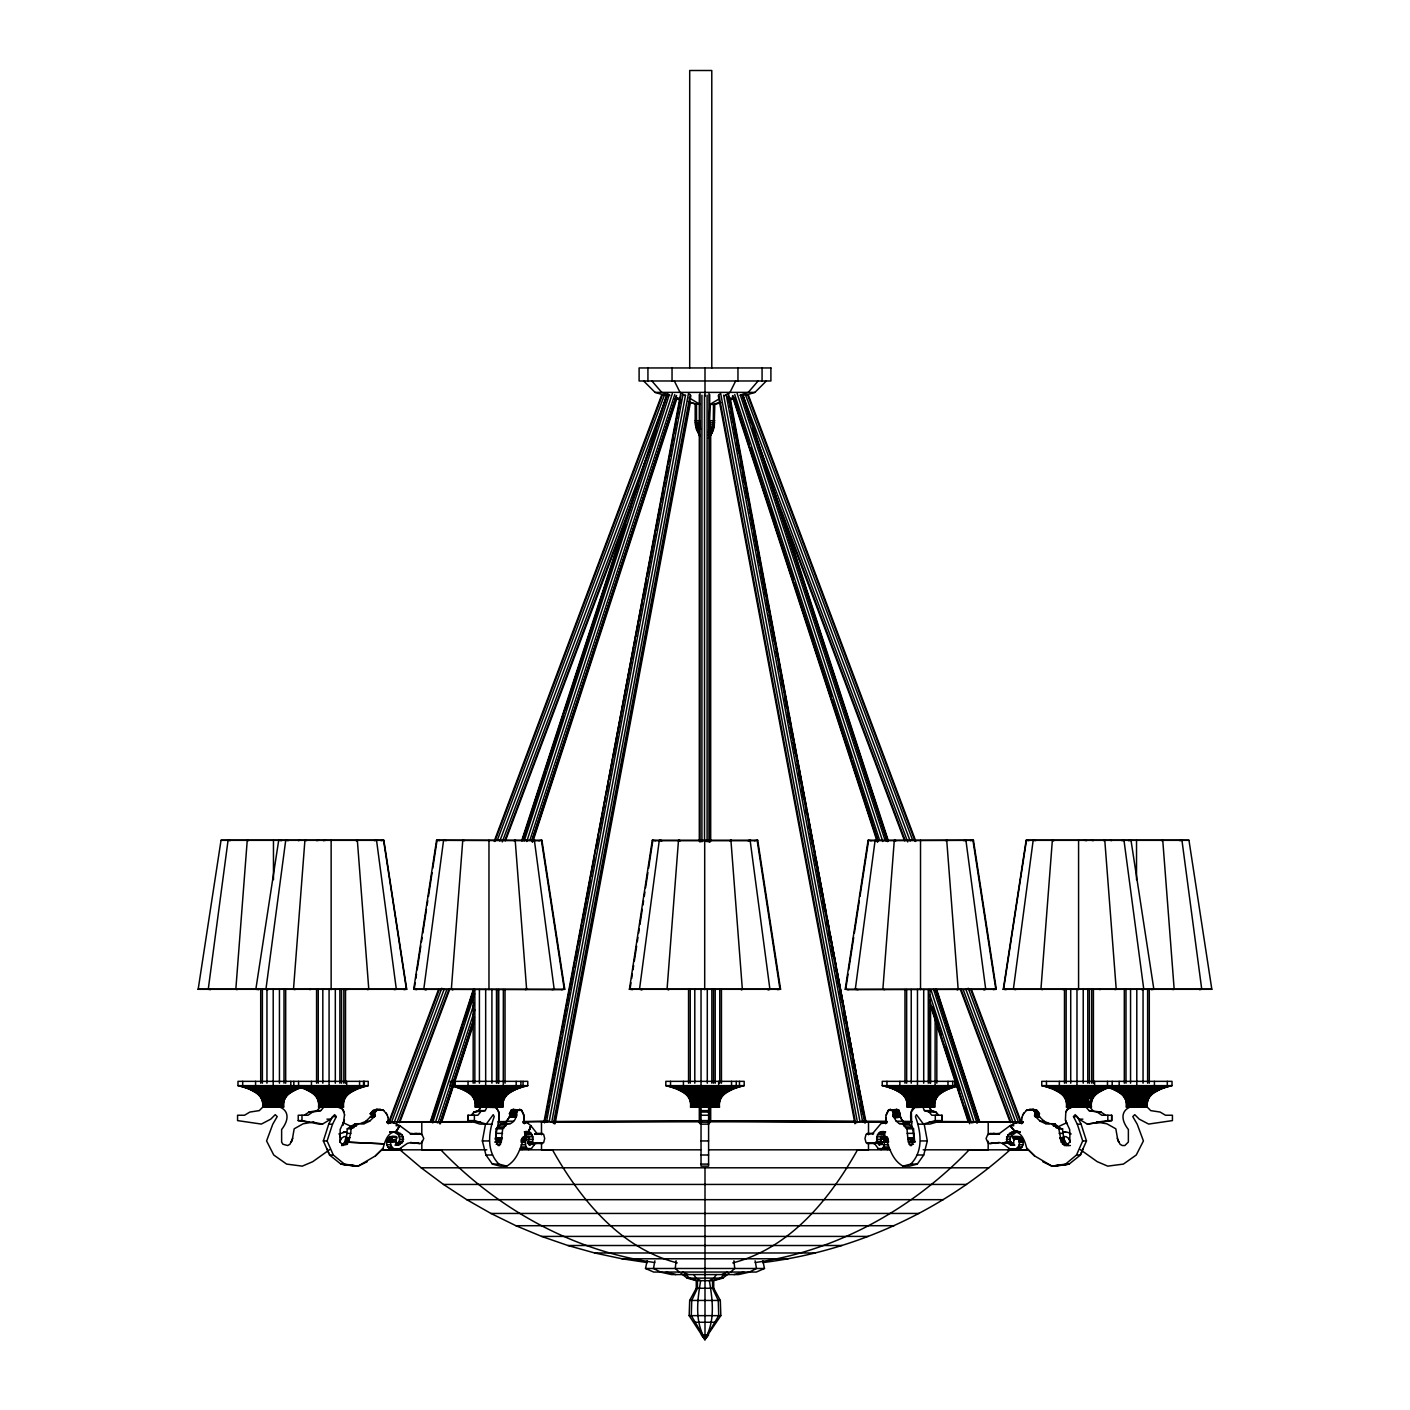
<?xml version="1.0" encoding="UTF-8"?>
<svg xmlns="http://www.w3.org/2000/svg" width="1410" height="1410" viewBox="0 0 1410 1410"><rect width="100%" height="100%" fill="white"/><g stroke="black" fill="none" stroke-linecap="round" stroke-linejoin="round"><path stroke-width="1.5" d="M868.489 1143.351L868.489 1149.82L857.597 1149.784M868.507 1134.733L868.525 1121.814L861.986 1121.778M988.181 1141.201L988.163 1149.82L968.423 1149.767M988.198 1134.733L988.216 1121.814L977.236 1121.778M537.122 1134.38L534.848 1133.605L543.661 1134.38L544.701 1138.505L543.661 1142.629L535.218 1143.404L531.429 1148.621L528.433 1149.608C524.467 1146.841 524.52 1140.249 527.481 1136.724C531.923 1136.389 526.212 1143.069 529.437 1145.325L530.283 1145.149C535.624 1140.655 532.698 1128.987 524.273 1131.878L528.591 1131.878L530.883 1125.709L527.217 1122.712M391.998 1149.608C385.829 1148.745 384.701 1139.245 390.165 1136.724C392.403 1136.196 399.664 1135.808 396.069 1139.491L396.069 1143.721L397.338 1145.325L401.903 1142.752L403.489 1139.298L402.238 1134.733L395.91 1131.878L399.823 1125.709L393.478 1122.712L386.992 1122.712M391.804 1149.608L400.969 1148.621C392.985 1154.173 386.111 1140.584 393.936 1136.724L396.157 1136.531M344.498 1114.905L343.088 1125.251M720.845 402.625L714.817 404.441L714.147 426.948L712.156 432.888L708.578 432.888L709.917 404.441L719.029 398.959M520.907 1081.347L520.907 1085.647C510.261 1088.256 494.011 1093.296 496.232 1107.255L475.099 1107.255C477.32 1093.296 461.088 1088.256 450.442 1085.647L450.442 1081.347L527.763 1081.347L527.763 1085.647C517.117 1088.256 500.885 1093.296 503.106 1107.255L497.818 1107.255L498.259 1099.412L500.55 1093.525M938.672 1115.239L935.993 1112.049L931.305 1110.622C928.027 1104.841 929.402 1096.416 933.984 1091.604M524.467 1123.576L523.974 1115.028L521.788 1110.357L513.081 1109.388L515.249 1110.357M885.921 1117.513L885.85 1123.576M329.728 1149.573L312.756 1161.681L302.251 1166.14L286.618 1164.096L273.734 1155.002L266.578 1140.937L272.782 1124.211L277.206 1116.614L275.25 1114.658L270.755 1119.152L261.344 1124.07L237.567 1120.597L237.567 1115.239L244.529 1115.239L249.887 1112.049L259.264 1110.622L262.63 1107.255C264.851 1093.296 248.601 1088.256 237.973 1085.647L237.973 1081.347L368.257 1081.347L368.257 1085.647C357.629 1088.256 341.379 1093.296 343.599 1107.255L318.501 1107.255C320.722 1093.296 304.472 1088.256 293.844 1085.647L293.844 1081.347M690.6 1106.127C691.728 1092.679 676.077 1088.361 665.82 1085.647L665.82 1081.347L744.18 1081.347L744.18 1085.647C733.553 1088.256 717.302 1093.296 719.523 1107.255L690.477 1107.255L690.6 1106.127L719.4 1106.127M938.355 1115.239L935.676 1112.049L930.988 1110.622L929.296 1107.255L906.894 1107.255C909.115 1093.296 892.883 1088.256 882.237 1085.647L882.237 1081.347L954.834 1081.347L954.834 1085.647C944.665 1088.185 931.217 1094.583 933.473 1107.255M1110.657 1087.11C1101.421 1089.807 1089.313 1095.623 1091.499 1107.255L1066.401 1107.255C1068.621 1093.296 1052.371 1088.256 1041.743 1085.647L1041.743 1081.347L1172.027 1081.347L1172.027 1085.647C1161.399 1088.256 1145.149 1093.296 1147.37 1107.255L1150.736 1110.622L1160.113 1112.049L1165.471 1115.239L1172.433 1115.239L1172.433 1120.597L1148.657 1124.07L1139.245 1119.152L1134.75 1114.658L1132.794 1116.614L1137.218 1124.211L1143.422 1140.937L1136.266 1155.002L1123.382 1164.096L1107.749 1166.14L1097.244 1161.681L1080.271 1149.573M1096.328 1121.99L1106.92 1123.805L1115.821 1128.811L1117.689 1139.439L1120.069 1144.268L1122.289 1145.537L1124.863 1145.537L1128.37 1142.047L1128.37 1129.498C1115.116 1112.525 1128.194 1101.774 1147.37 1107.255L1126.237 1107.255C1128.458 1094.83 1114.957 1089.278 1105.246 1086.564M725.216 1273.864L720.457 1278.13L712.543 1280.668L712.543 1288.264L718.272 1300.443L718.712 1315.653L704.648 1339.5L689.173 1315.653L689.684 1300.443L696.276 1288.264L696.276 1280.668L687.146 1278.13L681.048 1273.389M495.668 1136.319L496.161 1128.811L500.603 1123.805L510.42 1123.576C517.294 1120.492 515.549 1114.781 517.77 1110.111L519.938 1109.388M471.328 1115.239L474.007 1112.049L485.234 1110.622L486.926 1107.255L496.496 1107.573C504.269 1119.17 491.085 1133.799 498.188 1145.537L499.457 1145.537L501.22 1142.047L502.7 1128.811L507.159 1123.805L510.42 1123.576M313.672 1121.99L303.079 1123.805L294.179 1128.811L292.311 1139.439L289.931 1144.268L287.711 1145.537L282.916 1144.268L281.63 1142.047L281.63 1129.498C294.884 1112.525 281.806 1101.774 262.63 1107.255L283.762 1107.255C281.595 1095.623 293.685 1089.807 302.938 1087.11M928.044 1107.255C925.824 1093.296 942.056 1088.256 952.702 1085.647L952.702 1081.347M929.613 1107.255L934.901 1107.255C932.662 1094.054 947.555 1088.767 957.707 1086.088L884.088 1086.088M885.286 1136.531L880.915 1136.531L880.968 1143.721L879.399 1145.149C873.883 1140.637 877.284 1129.058 885.374 1132.001L881.832 1131.93M728.952 1273.389L722.854 1278.13L713.724 1280.668L713.724 1288.264L720.316 1300.443L720.827 1315.653L704.648 1339.5L708.155 1334.935L704.788 1339.5L705 1334.935L705.212 1339.5C694.513 1320.923 697.368 1300.461 700.647 1280.668L696.064 1278.13L693.79 1274.569M388.349 1123.576L388.173 1120.157M1021.968 1117.513L1021.651 1123.576L1019.042 1122.712M267.918 1107.255C269.328 1098.108 264.093 1089.155 255.58 1085.647L255.58 1081.347M323.789 1107.255C325.199 1098.108 319.964 1089.155 311.451 1085.647L311.451 1081.347M695.764 1107.255C697.174 1098.108 691.94 1089.155 683.427 1085.647L683.427 1081.347M912.182 1107.255C913.592 1098.108 908.375 1089.155 899.862 1085.647L899.862 1081.347M1071.688 1107.255C1073.098 1098.108 1067.863 1089.155 1059.351 1085.647L1059.351 1081.347M1131.507 1107.255C1132.935 1098.108 1127.7 1089.155 1119.188 1085.647L1119.188 1081.347M355.126 1123.805L347.248 1128.811L346.948 1133.358L350.72 1133.358L351.019 1128.811L358.722 1123.805M1013.667 1136.531L1015.87 1136.724C1020.294 1138.734 1020.576 1145.854 1016.698 1148.427L1020.487 1148.427C1024.4 1145.801 1024.013 1138.804 1019.659 1136.724C1017.403 1136.196 1010.142 1135.808 1013.755 1139.491L1013.755 1143.721L1012.486 1145.325C1000.148 1142.735 1010.054 1127.189 1019.959 1132.089L1013.843 1131.878L1019.959 1132.089L1015.253 1131.93L1010.001 1125.709L999.619 1133.358L987.864 1134.38L986.066 1138.505L987.864 1142.629L989.749 1143.563L999.108 1142.576L989.749 1143.563M1011.023 1145.149L1014.795 1145.149C999.461 1137.236 1026.727 1128.775 1013.843 1131.878L1017.844 1131.878M872.561 1134.38L873.654 1133.446L866.022 1134.38L864.982 1138.505L866.022 1142.629L874.464 1143.404L878.254 1148.621L881.25 1149.608C885.092 1146.876 885.304 1140.196 882.202 1136.724L880.915 1136.531M264.04 1107.255C266.314 1094.583 252.866 1088.185 242.696 1085.647L242.696 1081.347M319.911 1107.255C322.185 1094.583 308.737 1088.185 298.567 1085.647L298.567 1081.347M476.527 1107.255C478.783 1094.583 465.335 1088.185 455.166 1085.647L455.166 1081.347M691.887 1107.255C694.161 1094.583 680.713 1088.185 670.525 1085.647L670.525 1081.347M699.801 1107.255L699.906 1106.127L700.012 1123.77M908.322 1107.255C910.596 1094.583 897.148 1088.185 886.961 1085.647L886.961 1081.347M1067.811 1107.255C1070.084 1094.583 1056.636 1088.185 1046.467 1085.647L1046.467 1081.347M1127.647 1107.255C1129.798 1095.958 1118.782 1089.313 1109.476 1086.564M676.077 1260.787L675.267 1268.489L679.32 1272.049M698.391 1107.255L698.514 1106.127M913.768 1107.255L913.874 1106.127M1070.366 1107.255L1070.49 1106.127M198.175 989.274L221.035 840.289L383.855 840.289L406.714 989.274L198.175 989.274L406.714 989.274M562.237 989.661L413.694 989.274L436.554 840.289L541.916 840.289L564.775 989.274L561.726 989.661M415.192 982.788L414.205 989.274L416.726 989.661M415.844 978.469L416.514 974.151M417.184 969.833L420.814 946.092M421.484 941.774L422.154 937.456M422.806 933.138L426.454 909.38M427.124 905.061L427.776 900.743M428.446 896.425L432.094 872.667M432.747 868.348L437.065 840.289L439.585 840.677M629.424 989.274L652.284 840.289L757.716 840.289L780.576 989.274L629.424 989.274L780.576 989.274M630.993 982.788L630.006 989.274L632.544 989.661M631.662 978.469L632.314 974.151M632.984 969.833L633.654 965.515M634.306 961.197L636.633 946.092M637.285 941.774L637.954 937.456M638.624 933.138L639.276 928.82M639.946 924.502L642.255 909.38M642.925 905.061L643.595 900.743M644.247 896.425L644.916 892.107M645.568 887.789L647.895 872.667M648.565 868.348L652.865 840.289M848.274 989.661L845.225 989.274L868.084 840.289L973.446 840.289L996.306 989.274L847.762 989.661M845.736 989.274L848.044 974.151M848.714 969.833L853.684 937.456M854.354 933.138L859.307 900.743M859.977 896.425L868.595 840.289M1003.285 989.274L1026.145 840.289L1188.965 840.289L1211.824 989.274L1003.285 989.274L1211.824 989.274M1070.137 1142.329L1069.027 1138.751L1066.26 1136.724L1063.704 1136.531L1062.347 1137.888M498.629 1123.576L498.964 1111.856L495.298 1106.991M654.892 1260.787L653.482 1268.489L660.532 1272.049M542.568 1133.446L536.875 1133.358L530.883 1125.709L528.591 1131.878L526.071 1132.565C520.784 1144.409 519.338 1158.756 506.736 1166.14L500.197 1166.14L492.372 1164.096L485.939 1155.002L482.361 1140.937L485.463 1124.211M506.736 1166.14L498.911 1164.096C486.133 1151.177 488.583 1132.265 494.223 1116.614L493.236 1114.658L486.274 1124.07L474.395 1120.597L467.856 1120.597L467.856 1115.239L477.867 1115.239L480.546 1112.049M544.577 1122.871L680.66 393.654M680.995 395.152L543.978 1121.955M545.635 1117.637L547.82 1105.581M548.472 1102.497L549.283 1098.178M549.865 1094.777L552.121 1083.056M552.702 1079.637L556.351 1060.197M556.985 1057.112L560.651 1037.672M561.215 1034.253L566.08 1008.326M566.732 1005.26L568.917 993.204M569.57 990.12L573.218 970.679M573.782 967.26L574.593 962.942M575.245 959.875L577.43 947.82M578.082 944.735L578.893 940.417M579.457 937.015L581.731 925.295M582.295 921.876L585.961 902.435M586.595 899.351L590.244 879.91M590.825 876.491L594.474 857.051M596.342 847.498L598.527 835.443M599.338 831.107L602.828 812.918M603.392 809.499L604.203 805.18M604.855 802.114L605.665 797.778M606.229 794.376L608.503 782.656M609.067 779.254L612.715 759.796M613.368 756.729L617.016 737.271M617.598 733.87L630.975 662.541M631.627 659.475L633.813 647.419M634.465 644.352L635.275 640.017M635.839 636.615L638.113 624.894M638.677 621.493L642.326 602.035M642.978 598.968L646.626 579.51M647.19 576.108L655.139 534.126M655.721 530.724L660.585 504.78M661.22 501.713L663.423 489.658M664.075 486.591L664.885 482.255M665.449 478.854L667.723 467.133M668.287 463.731L669.098 459.396M669.75 456.329L671.936 444.273M672.588 441.207L673.398 436.871M673.962 433.469L676.236 421.749M676.8 418.347L680.448 398.889M522.775 1121.567L546.657 1121.038L682.933 394.906M546.657 1121.038L549.23 1121.285L685.507 395.152M551.768 1121.955L688.45 393.654L690.265 394.571L553.584 1122.871L549.23 1121.285M554.201 1123.77L690.882 395.487M555.064 1123.77L690.512 401.973M350.72 1133.358L347.336 1144.268L341.625 1145.537L344.675 1142.047L347.142 1133.358M762.863 1260.787L764.484 1268.489L756.359 1272.049L653.641 1272.049L645.516 1268.489L647.155 1260.787M1108.26 1086.564C1098.954 1089.313 1087.938 1095.958 1090.089 1107.255M503.881 1123.576L506.913 1121.197L510.191 1115.01L516.747 1115.01M893.746 1116.967L896.231 1121.197L899.263 1123.576L902.523 1123.805L906.983 1128.811L907.917 1139.439L914.456 1139.439L913.521 1128.811L909.062 1123.805L905.802 1123.576L902.77 1121.197L900.285 1116.967C889.111 1119.963 895.562 1114.393 891.913 1110.111L898.787 1110.111C900.99 1114.781 899.245 1120.492 906.119 1123.576M900.285 1116.967L898.452 1110.111M346.208 1139.491L346.208 1143.721M1063.792 1143.721L1063.792 1139.491M882.114 1132.001L883.612 1132.565C888.899 1144.409 890.345 1158.756 902.946 1166.14L910.772 1164.096C923.55 1151.177 921.1 1132.265 915.46 1116.614L916.447 1114.658L923.409 1124.07L935.288 1120.597L942.144 1120.597L942.144 1115.239L931.816 1115.239L929.119 1112.049L924.431 1110.622C919.302 1101.298 925.63 1089.384 935.077 1085.647L935.147 1015.658M902.946 1166.14L909.485 1166.14L917.311 1164.096L923.744 1155.002L927.322 1140.937L924.22 1124.211M719.452 1090.706L715.487 1096.363L714.253 1107.255M1112.19 1081.347L1112.19 1085.647C1101.562 1088.256 1085.312 1093.296 1087.533 1107.255M883.33 1136.848L884.969 1133.34L878.43 1133.34M344.41 1120.227L340.145 1129.498L340.145 1142.047L343.194 1145.537M1021.774 1117.513L1024.013 1112.86M292.734 1138.205L291.517 1141.395M398.801 1145.149L395.029 1145.149L398.924 1141.712L402.767 1141.589L398.924 1141.712L399.717 1139.298L398.448 1134.733L394.518 1132.318L389.847 1132.089L395.857 1131.878L399.823 1125.709L410.187 1133.358L421.96 1134.38L423.758 1138.505L421.96 1142.629L420.057 1143.563L410.698 1142.576L420.057 1143.563M354.421 1166.14L340.868 1164.096L329.535 1155.002L323.331 1140.937L328.706 1124.211L332.548 1116.614L336.32 1116.614L332.496 1124.211L327.12 1140.937L333.306 1155.002L344.463 1164.096L357.999 1166.14L375.695 1155.724L383.238 1148.357M432.835 1122.871L430.491 1121.285L473.355 989.432M521.647 840.853L666.56 395.082M434.985 1111.485L431.583 1121.955L473.161 991.53M522.828 838.756L624.859 524.837M431.09 1121.955L474.077 989.186M522.387 840.607L667.829 393.654M439.197 1098.02L430.984 1121.285M448.732 1068.709L461.652 1028.947M468.455 1008.027L473.214 993.38M522.881 840.607L544.648 773.632M546.005 769.455L563.013 717.126M565.745 708.754L581.378 660.62M584.11 652.248L599.743 604.115M603.832 591.565L619.484 543.432M623.555 530.865L625.599 524.59M444.502 1082.193L453.35 1054.98M464.225 1021.492L471.715 998.474M523.41 839.426L526.811 828.957M541.775 782.92L545.176 772.451M561.515 722.22L563.559 715.945M581.237 661.537L584.639 651.067M599.602 605.031L605.736 586.19M619.342 544.33L625.458 525.507M430.491 1121.285L433.099 1121.285L474.588 993.627M524.256 840.853L669.151 395.082M433.099 1121.285L435.584 1121.955L474.359 1002.669M526.741 841.523L672.323 393.654M474.782 1009.86L438.034 1122.871L435.584 1121.955M529.878 840.342L674.773 394.571M439.797 1123.77L474.5 1017.051M531.64 841.241L676.536 395.487L532.222 841.911M440.343 1122.607L472.985 1022.144M532.169 840.078L675.707 398.484M440.29 1123.77L473.478 1022.144M532.134 841.241L676.201 398.484M441.066 1122.36L474.412 1019.8M441.559 1122.36L473.531 1023.995M532.716 841.911L676.941 398.237M339.863 1142.329L340.973 1138.751L343.74 1136.724L346.296 1136.531L347.653 1137.888M886.361 1115.028L888.529 1110.357L890.38 1109.388M528.662 1131.878L530.883 1125.709L528.521 1131.878L525.19 1131.878M363.533 1081.347L363.533 1085.647C353.364 1088.185 339.916 1094.583 342.189 1107.255M438.58 989.362L389.16 1121.038L394.024 1122.871L444.22 989.133M494.187 841.241L661.748 394.8M389.812 1121.285L439.233 989.609M494.839 841.488L662.4 395.047M391.592 1121.955L441.788 988.216M497.377 840.096L664.956 393.654M499.827 841.012L667.388 394.571M396.457 1123.77L446.653 990.049M502.26 841.929L656.69 430.455M399.012 1122.395L449.208 988.657M504.798 840.536L638.395 484.617M399.664 1122.642L449.861 988.904M505.45 840.783L630.552 507.494M340.198 1140.249L341.255 1138.399M371.271 1116.367L371.271 1114.358L375.06 1114.358L375.324 1115.733L370.16 1116.967L375.06 1116.367M1044.123 1121.197L1039.646 1116.967C1031.045 1118.782 1038.024 1112.455 1032.719 1110.111L1029.476 1109.388L1033.442 1109.388L1026.304 1110.357L1032.895 1110.111M1039.84 1116.967L1038.271 1115.733L1039.223 1113.918M1038.729 1114.358L1039.223 1116.808M364.291 1081.347L364.291 1085.647C353.663 1088.256 337.413 1093.296 339.634 1107.255M1015.958 1132.036C1022.708 1133.675 1025.176 1142.329 1026.762 1148.357L1034.305 1155.724L1052.001 1166.14L1065.537 1164.096L1076.5 1155.002L1082.704 1140.937L1077.328 1124.211L1073.504 1116.614L1075.195 1114.658L1079.091 1119.152L1087.251 1124.07L1100.875 1122.184L1087.251 1124.07M1073.504 1116.614L1077.275 1116.614L1081.1 1124.211L1086.476 1140.937L1080.289 1155.002L1076.5 1155.002M1083.127 1148.974L1080.465 1155.002L1069.132 1164.096L1055.579 1166.14M291.218 1142.047L291.782 1140.743M704.788 1339.5C715.487 1320.923 712.632 1300.461 709.353 1280.668L713.936 1278.13L716.21 1274.569M510.349 1114.358L509.398 1113.777L511.213 1110.111L513.399 1109.388M735.667 380.982L729.975 392.385L724.493 395.681M474.007 1112.049L478.695 1110.622C483.824 1101.298 477.514 1089.384 468.049 1085.647L468.049 1081.347M480.704 1107.255L479.03 1110.622L474.324 1112.049L471.645 1115.239M510.931 1111.309L510.067 1113.918M719.646 402.308L713.513 404.441L713.249 424.886L708.419 438.263L712.156 432.888M736.267 1081.347L736.267 1085.647C725.639 1088.256 709.389 1093.296 711.609 1107.255M1092.997 1110.622L1089.895 1107.255L1072.164 1106.991L1067.299 1109.282L1065.819 1111.856L1065.414 1120.227L1069.661 1129.498L1069.785 1133.675M1065.995 1111.856L1067.476 1109.282M894.751 1110.357L896.919 1109.388L888.212 1110.357L886.026 1115.028L885.533 1123.576L884.035 1122.712M857.544 1149.82C829.803 1199.099 789.935 1248.291 732.777 1262.902M1022.514 1115.028L1026.48 1110.357M392.192 1131.878L395.857 1131.878L392.192 1131.878L395.734 1131.878L399.823 1125.709L396.034 1125.709M864.559 1122.871L865.176 1121.955L862.497 1121.038L855.553 1122.871L718.871 394.571L720.704 393.654L857.386 1121.955M730.151 397.973L865.423 1122.871L728.494 393.654M371.464 1114.358L370.16 1113.777L371.394 1112.525M376.029 1111.309L372.258 1111.309L380.524 1109.388L376.558 1109.388L383.696 1110.357L377.105 1110.111L373.95 1113.777L375.06 1114.358M758.122 380.982L748.234 392.385L740.074 395.223M320.105 1107.255L317.003 1110.622L320.775 1110.622L323.701 1107.255L337.642 1106.991L342.7 1109.282L344.181 1111.856M301.987 1115.239L301.987 1120.597L318.801 1124.07L322.573 1124.07L330.733 1119.152L334.628 1114.658L336.32 1116.614M372.434 1111.309L371.2 1112.525L374.972 1112.525M501.361 1092.538L502.172 1091.604M976.672 1122.871L979.016 1121.285L936.152 989.432M977.165 1122.871L979.509 1121.285L936.645 989.432M704.577 1339.5L708.648 1334.935L701.352 1334.935L705.423 1339.5L703.185 1334.935M744.903 395.399L754.932 392.385L766.335 380.982M370.354 1116.967L365.877 1121.197L369.649 1121.197L373.95 1116.967M375.518 1155.724L383.044 1148.357C384.771 1141.941 387.609 1131.825 395.734 1131.878M969.199 1149.82C912.446 1208.969 836.87 1251.058 755.266 1262.532M730.68 1272.049L734.733 1268.489L733.923 1260.787M537.122 1142.629L536.029 1143.563L532.804 1142.576M762.669 1262.584C854.125 1251.445 941.598 1211.437 1010.071 1149.82M504.198 1123.576L510.349 1116.367L510.032 1114.358L516.571 1114.358M524.89 1148.621L521.894 1149.608L520.466 1148.427L531.429 1148.621M304.243 1115.239L309.072 1112.049M320.775 1110.622L312.65 1112.049L308.014 1115.239L298.215 1115.239L298.215 1120.597L309.319 1122.184M874.464 1143.404L877.126 1141.659L881.479 1141.642L877.126 1141.659L874.464 1143.404L877.108 1141.589L881.462 1141.589L874.464 1143.404L881.638 1142.065M338.841 1133.975L346.102 1131.878L343.917 1132.001M1066.63 1145.537L1069.661 1142.047L1069.961 1133.675M1056.724 1127.401L1066.788 1122.712M1019.959 1132.089L1015.729 1132.001L1010.001 1125.709L1016.346 1122.712L1023.008 1122.712M525.648 1122.712L524.15 1123.576L523.639 1115.028L521.471 1110.357L519.62 1109.388M749.468 1272.049L756.518 1268.489L755.108 1260.787M418.171 1142.629L414.24 1143.404M991.635 1134.38L993.521 1133.446L999.514 1134.222L995.724 1134.222M358.193 1166.14L340.691 1164.096L358.193 1166.14L367.287 1161.681M1016.892 1148.427C1009.666 1153.451 1005.788 1142.593 998.95 1142.576M1018.002 1149.608L1020.664 1148.427M1067.299 1109.282L1072.164 1106.991M721.797 1274.569L727.384 1272.049M366.054 1121.197L360.607 1123.576L364.379 1123.576L369.649 1121.197M394.677 1149.679L397.197 1148.621M398.272 1149.679L407.331 1143.404L410.874 1142.576M872.561 1142.629L873.654 1143.563L876.879 1142.576M1002.475 1143.404L1010.829 1141.589L1002.475 1143.404L1007.057 1141.589L1010.829 1141.589L1002.475 1143.404L1011.129 1142.065L1007.198 1141.836M915.019 1106.991L911.354 1111.856L911.688 1123.576M979.016 1121.285L971.472 1122.871L929.965 995.196M701.916 1121.285L699.307 1122.871L699.307 1105.264M300.524 1086.564C291.218 1089.313 280.202 1095.958 282.352 1107.255M727.807 399.471L733.94 397.356M941.827 1115.239L941.827 1120.597L929.948 1124.07L917.681 1124.211M388.173 1123.576L390.764 1122.712M298.409 840.677L299.678 840.289M356.078 840.677L357.347 840.289L368.786 989.274M356.377 840.677L357.646 840.289M513.927 840.677L515.196 840.289L526.617 989.274M514.438 840.677L515.707 840.289M729.657 840.677L730.926 840.289L742.347 989.274L741.078 989.661M730.239 840.677L731.508 840.289M309.848 989.661L311.117 989.274M367.517 989.661L369.067 989.274M945.458 840.677L947.238 840.289M525.348 989.661L527.128 989.274M1103.519 840.677L1105.087 840.289M1161.487 840.677L1162.756 840.289L1174.178 989.274L1172.909 989.661M741.678 989.661L742.947 989.274M956.896 989.661L958.165 989.274L946.727 840.289M957.408 989.661L958.659 989.274M1114.957 989.661L1116.508 989.274M728.864 400.228L734.874 398.413M734.099 1274.569L743.757 1272.049M937.95 1121.655L942.144 1120.597M1039.029 1113.918L1037.566 1111.309L1033.777 1111.309M373.333 1110.111L376.734 1109.388M749.75 1272.049L738.593 1274.569L671.407 1274.569L660.25 1272.049M1012.838 1137.377L1019.659 1136.724M1018.267 1138.751L1021.545 1138.064L1013.755 1139.491L1018.267 1138.751L1022.603 1139.862L1018.937 1140.249L1022.726 1140.249M496.39 1141.712L501.502 1140.743L495.227 1139.439L501.766 1139.439L495.368 1138.61L502.03 1137.799L495.492 1137.799M1068.181 1145.537L1064.885 1141.395L1061.36 1142.047L1058.804 1128.811L1051.084 1123.805L1055.05 1123.805L1045.444 1123.576L1040.175 1121.197L1035.874 1116.967M316.668 840.677L318.871 840.289M374.337 840.677L376.822 840.289M532.187 840.677L534.884 840.289M747.917 840.677L750.12 840.289L769.913 989.274L767.71 989.661M748.499 840.677L750.702 840.289M963.717 840.677L966.432 840.289M1121.778 840.677L1124.281 840.289M1179.747 840.677L1181.95 840.289L1201.743 989.274L1199.54 989.661M394.148 989.661L396.633 989.274M551.98 989.661L554.694 989.274M768.309 989.661L770.495 989.274M983.528 989.661L985.713 989.274L965.92 840.289M984.039 989.661L986.224 989.274M317.18 1110.622L308.878 1112.049L312.65 1112.049M1141.589 989.661L1143.774 989.274L1123.982 840.289M348.711 1141.395L344.675 1142.047L384.119 1143.845L344.675 1142.047L348.94 1140.743L345.609 1139.439L349.398 1139.439L345.855 1138.61L349.874 1137.799L346.084 1137.799M418.171 1134.38L416.285 1133.446L410.31 1134.222L414.082 1134.222M323.366 840.677L325.886 840.289M381.035 840.677L383.555 840.289L406.415 989.274L403.894 989.661M383.855 840.289L221.035 840.289M538.867 840.677L541.916 840.289M754.597 840.677L757.716 840.289M970.415 840.677L972.935 840.289L995.812 989.274L993.274 989.661M973.446 840.289L870.622 840.677M1128.476 840.677L1131.296 840.289M1188.965 840.289L1026.145 840.289M346.226 989.661L348.746 989.274M777.456 989.661L779.994 989.274L757.135 840.289M1151.335 989.661L1154.156 989.274M1051.807 1166.14L1069.309 1164.096L1051.807 1166.14L1042.713 1161.681M1096.909 1122.184L1108.013 1120.597M1100.681 1122.184L1111.785 1120.597L1111.785 1115.239L1101.809 1115.239L1097.156 1112.049L1089.031 1110.622L1086.123 1107.255C1083.849 1094.583 1097.297 1088.185 1107.485 1085.647L1107.485 1081.347M343.388 1132.089L344.463 1131.93M976.901 1121.285L979.509 1121.285M1060.056 1138.205L1063.722 1137.799L1064.885 1141.395M887.754 1138.293L883.577 1138.751L886.961 1139.121M345.979 1138.205L349.874 1137.799L346.032 1137.993M914.861 1141.395L908.463 1142.047L907.917 1139.439L914.72 1140.743L908.463 1142.047L910.208 1145.537L911.494 1145.537C918.597 1133.799 905.414 1119.17 913.169 1107.573L922.757 1107.255M522.969 1138.399L526.388 1138.064L522.035 1138.064M501.361 1141.395L496.355 1141.889L501.29 1141.73M882.078 1142.946L877.972 1143.316L882.343 1143.316M1065.008 1141.73L1061.36 1142.047L1064.409 1145.537L1070.402 1145.537M528.627 1143.034L532.081 1142.752L533.879 1144.938L531.711 1143.316L527.34 1143.316M388.014 1138.399L392.05 1138.064L388.261 1138.064L392.05 1138.064L387.768 1138.751L391.152 1139.509L387.362 1139.509L390.993 1139.862L387.098 1140.249L390.87 1140.249M1012.01 1143.052L1008.555 1143.316L1011.693 1142.752L1007.339 1142.065M995.583 1143.404L991.635 1142.629M1015.87 1136.724L1013.226 1136.918L1016.998 1136.918M401.586 1143.052L397.479 1143.316L401.251 1143.316M907.705 1138.205L914.191 1137.799L907.776 1138.61L914.456 1139.439M495.439 1138.205L502.03 1137.799L495.456 1137.993M888.282 1140.003L883.964 1140.249L888.335 1140.249M522.476 1140.055L525.789 1139.862L521.488 1139.615M1060.003 1137.993L1063.722 1137.799L1063.052 1133.358M887.701 1138.187L880.968 1139.491L887.683 1138.117L883.294 1138.064M914.931 1141.73L908.463 1142.047L915.002 1142.047M882.202 1143.14L877.972 1143.316L882.272 1143.228M364.379 1123.576L354.95 1123.805L358.915 1123.805M527.604 1141.783L532.575 1141.589L528.186 1141.677M1012.168 1143.193L1008.555 1143.316L1012.345 1143.316M401.427 1143.193L397.479 1143.316L401.903 1142.752L398.695 1142.065L402.467 1142.065L398.854 1141.836L402.767 1141.589L398.959 1141.659M907.67 1137.993L914.191 1137.799L907.652 1137.799M1012.803 1148.621L1018.196 1149.608M1015.253 1131.93L1018.09 1131.878M395.505 1131.878L390.076 1132.036M524.837 1131.895L528.38 1131.878M548.032 1121.778L541.475 1121.814L541.493 1134.733M552.385 1121.761L700.647 1121.161L553.513 1121.496M552.403 1149.784L541.51 1149.82L541.51 1143.351M391.134 1121.778L386.745 1121.796L478.36 1121.814M399.911 1121.761L432.835 1121.708M441.541 1121.761L472.35 1121.62L468.173 1120.597L468.173 1115.239M498.629 1121.637L507.459 1121.549M885.409 1131.878L881.021 1131.878L884.352 1131.878M402.167 1149.767L382.41 1149.82L486.785 1149.82M441.577 1149.767L421.837 1149.82L421.819 1141.201M643.665 380.982L655.068 392.385L754.932 392.385M689.155 402.625L700.083 404.441L689.155 397.867M709.917 404.441L714.817 404.441M695.183 404.441L695.183 420.726L700.083 420.726M709.917 420.726L714.817 420.726M695.183 420.726L695.253 422.824L700.118 422.824M709.882 422.824L714.747 422.824M695.253 422.824L695.483 424.886L700.241 424.886M709.759 424.886L714.517 424.886M695.483 424.886L695.853 426.948L700.417 426.948M709.582 426.948L714.147 426.948M695.853 426.948L696.364 428.975L700.682 428.975M709.318 428.975L713.636 428.975M697.034 430.949L698.091 430.949L699.607 434.756L696.364 428.975M708.983 430.949L712.966 430.949M697.844 432.888L698.796 432.888M708.12 434.756L711.222 434.756M539.378 840.677L436.554 840.289M654.804 840.677L755.196 840.677M413.694 989.274L564.775 989.274M845.225 989.274L996.306 989.274M237.973 1085.647L368.257 1085.647M450.442 1085.647L527.763 1085.647M665.82 1085.647L744.18 1085.647M882.237 1085.647L957.989 1085.647M1041.743 1085.647L1172.027 1085.647M239.823 1086.088L366.406 1086.088M452.293 1086.088L525.912 1086.088M667.653 1086.088L742.347 1086.088M1043.594 1086.088L1170.177 1086.088M241.656 1086.564L364.573 1086.564M454.126 1086.564L524.079 1086.564M669.486 1086.564L740.514 1086.564M885.921 1086.564L955.874 1086.564M1045.427 1086.564L1168.344 1086.564M243.472 1087.11L362.758 1087.11M455.941 1087.11L522.264 1087.11M671.301 1087.11L738.699 1087.11M887.736 1087.11L954.059 1087.11M1047.242 1087.11L1166.528 1087.11M245.269 1087.727L360.96 1087.727M457.739 1087.727L520.466 1087.727M673.099 1087.727L736.901 1087.727M889.534 1087.727L952.261 1087.727M1049.04 1087.727L1164.731 1087.727M247.05 1088.379L299.361 1088.379M302.903 1088.379L355.232 1088.379M355.69 1088.379L359.197 1088.379M459.519 1088.379L518.686 1088.379M674.879 1088.379L735.121 1088.379M891.314 1088.379L950.481 1088.379M1050.803 1088.379L1107.097 1088.379M1110.639 1088.379L1162.95 1088.379M248.794 1089.102L297.598 1089.102M304.666 1089.102L353.469 1089.102M354.174 1089.102L357.435 1089.102M461.264 1089.102L516.941 1089.102M676.641 1089.102L733.359 1089.102M893.059 1089.102L948.736 1089.102M1052.565 1089.102L1101.369 1089.102M1102.074 1089.102L1105.334 1089.102M1112.402 1089.102L1161.206 1089.102M250.522 1089.877L295.871 1089.877M306.393 1089.877L355.708 1089.877M462.991 1089.877L515.196 1089.877M678.369 1089.877L731.631 1089.877M894.804 1089.877L947.009 1089.877M1054.292 1089.877L1099.641 1089.877M1100.558 1089.877L1103.607 1089.877M1114.129 1089.877L1159.478 1089.877M252.231 1090.706L294.179 1090.706M308.103 1090.706L353.998 1090.706M464.701 1090.706L513.504 1090.706M680.078 1090.706L729.922 1090.706M896.496 1090.706L945.299 1090.706M1056.002 1090.706L1101.897 1090.706M1115.821 1090.706L1157.769 1090.706M253.906 1091.604L292.487 1091.604M309.777 1091.604L348.358 1091.604M349.733 1091.604L352.324 1091.604M466.375 1091.604L511.83 1091.604M681.753 1091.604L728.247 1091.604M898.17 1091.604L943.625 1091.604M1057.676 1091.604L1100.223 1091.604M1117.513 1091.604L1156.094 1091.604M255.562 1092.538L290.848 1092.538M311.416 1092.538L350.685 1092.538M468.032 1092.538L510.173 1092.538M683.392 1092.538L726.608 1092.538M899.827 1092.538L941.968 1092.538M1059.315 1092.538L1098.584 1092.538M1119.152 1092.538L1154.438 1092.538M257.166 1093.525L289.226 1093.525M313.038 1093.525L349.063 1093.525M469.636 1093.525L508.552 1093.525M685.013 1093.525L724.987 1093.525M901.448 1093.525L940.364 1093.525M1060.937 1093.525L1096.962 1093.525M1120.774 1093.525L1152.834 1093.525M258.753 1094.565L287.64 1094.565M314.624 1094.565L347.477 1094.565M471.222 1094.565L506.983 1094.565M686.6 1094.565L715.487 1094.565M716.192 1094.565L723.4 1094.565M903.017 1094.565L938.778 1094.565M1062.523 1094.565L1095.376 1094.565M1122.36 1094.565L1151.247 1094.565M259.493 1095.447L286.917 1095.447M315.364 1095.447L346.737 1095.447M471.962 1095.447L506.243 1095.447M687.322 1095.447L722.678 1095.447M903.757 1095.447L938.038 1095.447M1063.263 1095.447L1094.636 1095.447M1123.083 1095.447L1150.507 1095.447M260.163 1096.363L286.248 1096.363M316.034 1096.363L346.067 1096.363M472.632 1096.363L498.717 1096.363M499.052 1096.363L505.573 1096.363M687.992 1096.363L714.077 1096.363M715.487 1096.363L722.008 1096.363M904.427 1096.363L930.512 1096.363M930.847 1096.363L937.368 1096.363M1063.933 1096.363L1093.966 1096.363M1123.752 1096.363L1149.837 1096.363M260.762 1097.35L285.648 1097.35M316.633 1097.35L345.468 1097.35M473.231 1097.35L498.118 1097.35M498.752 1097.35L504.974 1097.35M688.591 1097.35L713.478 1097.35M715.187 1097.35L721.409 1097.35M905.026 1097.35L929.913 1097.35M930.547 1097.35L936.769 1097.35M1064.532 1097.35L1093.367 1097.35M1124.352 1097.35L1149.238 1097.35M261.273 1098.355L285.12 1098.355M317.144 1098.355L340.991 1098.355M343.353 1098.355L344.957 1098.355M473.76 1098.355L497.589 1098.355M498.488 1098.355L504.445 1098.355M689.12 1098.355L720.88 1098.355M905.555 1098.355L929.384 1098.355M930.283 1098.355L936.24 1098.355M1065.043 1098.355L1092.856 1098.355M1124.88 1098.355L1148.727 1098.355M261.731 1099.412L284.661 1099.412M317.602 1099.412L344.498 1099.412M474.201 1099.412L497.131 1099.412M498.259 1099.412L504.004 1099.412M689.578 1099.412L720.422 1099.412M905.995 1099.412L928.943 1099.412M930.071 1099.412L935.799 1099.412M1065.502 1099.412L1088.432 1099.412M1090.864 1099.412L1092.397 1099.412M1125.339 1099.412L1148.269 1099.412M262.101 1100.487L284.291 1100.487M317.973 1100.487L344.128 1100.487M474.571 1100.487L496.761 1100.487M498.083 1100.487L503.617 1100.487M689.948 1100.487L720.052 1100.487M906.383 1100.487L928.556 1100.487M929.877 1100.487L935.429 1100.487M1065.872 1100.487L1088.062 1100.487M1090.529 1100.487L1092.027 1100.487M1125.709 1100.487L1147.899 1100.487M262.401 1101.58L284.009 1101.58M318.272 1101.58L343.829 1101.58M474.87 1101.58L496.479 1101.58M497.924 1101.58L503.335 1101.58M690.248 1101.58L719.752 1101.58M906.665 1101.58L928.273 1101.58M929.736 1101.58L935.13 1101.58M1066.171 1101.58L1091.728 1101.58M1125.991 1101.58L1147.599 1101.58M262.613 1102.708L283.78 1102.708M318.484 1102.708L343.617 1102.708M475.082 1102.708L496.267 1102.708M497.818 1102.708L503.123 1102.708M690.459 1102.708L719.541 1102.708M906.877 1102.708L928.062 1102.708M929.631 1102.708L934.918 1102.708M1066.383 1102.708L1091.516 1102.708M1126.22 1102.708L1147.388 1102.708M262.736 1103.836L283.657 1103.836M318.607 1103.836L343.494 1103.836M475.205 1103.836L496.126 1103.836M497.765 1103.836L502.982 1103.836M690.583 1103.836L719.417 1103.836M907.018 1103.836L927.921 1103.836M929.56 1103.836L934.795 1103.836M1066.506 1103.836L1091.393 1103.836M1126.343 1103.836L1147.264 1103.836M262.789 1104.982L283.604 1104.982M318.66 1104.982L343.441 1104.982M475.258 1104.982L496.073 1104.982M497.73 1104.982L502.947 1104.982M690.636 1104.982L719.364 1104.982M907.053 1104.982L927.886 1104.982M929.542 1104.982L934.742 1104.982M1066.559 1104.982L1091.34 1104.982M1126.396 1104.982L1147.211 1104.982M262.754 1106.127L283.657 1106.127M318.625 1106.127L343.476 1106.127M475.223 1106.127L496.126 1106.127M497.748 1106.127L502.982 1106.127M907.018 1106.127L927.921 1106.127M929.56 1106.127L934.777 1106.127M1066.524 1106.127L1091.375 1106.127M1126.361 1106.127L1147.246 1106.127M511.213 1110.111L518.087 1110.111M1032.719 1110.111L1036.667 1110.111L1038.8 1112.525M514.914 1110.357L521.788 1110.357M888.212 1110.357L895.086 1110.357M478.695 1110.622L485.234 1110.622M701.034 1110.622L708.596 1110.622M924.431 1110.622L930.988 1110.622M1089.031 1110.622L1101.122 1112.049M510.596 1111.309L517.153 1111.309M892.53 1111.309L899.069 1111.309M701.034 1112.049L708.596 1112.049M929.119 1112.049L935.676 1112.049M1097.156 1112.049L1100.928 1112.049L1105.757 1115.239M509.997 1112.525L516.536 1112.525M893.147 1112.525L899.686 1112.525M1034.834 1112.525L1038.606 1112.525M370.16 1113.777L374.549 1113.918M509.398 1113.777L516.289 1113.918M893.394 1113.918L900.285 1113.777M1035.257 1113.918L1039.646 1113.777M893.094 1114.358L899.65 1114.358M1034.764 1114.358L1038.535 1114.358M371.553 1115.01L375.324 1115.01M892.935 1115.01L899.474 1115.01M1034.482 1115.01L1038.271 1115.01M701.034 1115.239L708.596 1115.239M371.553 1115.733L375.324 1115.733M510.191 1115.733L516.747 1115.733M892.935 1115.733L899.474 1115.733M1034.482 1115.733L1038.271 1115.733M510.032 1116.367L516.571 1116.367M893.094 1116.367L899.65 1116.367M1034.764 1116.367L1038.535 1116.367M370.777 1116.808L374.549 1116.808M509.75 1116.808L516.289 1116.808M893.394 1116.808L899.933 1116.808M1035.257 1116.808L1039.029 1116.808M509.398 1116.967L515.937 1116.967M326.961 1119.152L330.733 1119.152M1079.091 1119.152L1082.862 1119.152M298.215 1120.597L302.163 1120.597M701.034 1120.597L708.596 1120.597M506.913 1121.197L513.452 1121.197M896.231 1121.197L902.77 1121.197M1040.175 1121.197L1043.946 1121.197L1049.392 1123.576M497.959 1121.814L506.666 1121.814M524.079 1121.814L700.647 1121.814M709.353 1121.814L885.921 1121.814M903.334 1121.814L912.041 1121.814M931.64 1121.814L1023.272 1121.814L1018.866 1121.778M467.856 1120.597L480.704 1122.184M701.034 1122.184L708.596 1122.184M928.979 1122.184L935.517 1122.184M522.846 1122.712L527.534 1122.712M887.154 1122.712L880.968 1123.576L872.808 1133.358L867.115 1133.446M899.263 1123.576L905.802 1123.576M1045.444 1123.576L1049.216 1123.576M500.603 1123.805L507.159 1123.805M902.523 1123.805L909.062 1123.805M328.706 1124.211L332.496 1124.211M492.002 1124.211L479.735 1124.07L474.165 1122.184M701.034 1124.211L708.596 1124.07M1077.328 1124.211L1081.1 1124.211M1010.001 1125.709L1013.772 1125.709M352.641 1125.973L356.413 1125.973M499.281 1125.973L505.82 1125.973M903.863 1125.973L910.402 1125.973M1053.393 1125.973L1057.165 1125.973L1059.95 1127.665M350.05 1127.665L353.822 1127.665M497.783 1127.665L504.322 1127.665M905.361 1127.665L911.9 1127.665M1055.984 1127.665L1062.576 1128.811L1062.858 1133.358L1059.086 1133.358M347.248 1128.811L351.019 1128.811M496.161 1128.811L502.7 1128.811M906.983 1128.811L913.521 1128.811M1058.804 1128.811L1062.576 1128.811M881.021 1131.878L885.568 1131.878L882.237 1132.036M394.518 1132.318L398.307 1132.318M525.648 1132.318L530.001 1132.318M879.681 1132.318L884.035 1132.318M1011.516 1132.318L1015.288 1132.318M396.704 1133.34L400.475 1133.34M496.003 1133.358L502.542 1133.358M531.253 1133.34L524.714 1133.34L526.353 1136.848M907.141 1133.358L913.68 1133.358M1009.331 1133.34L1013.103 1133.34M414.24 1133.605L420.057 1133.446M989.749 1133.446L995.583 1133.605M534.76 1134.222L539.113 1134.222M398.448 1134.733L402.238 1134.733M525.736 1134.733L532.275 1134.733M877.408 1134.733L883.947 1134.733M1007.586 1134.733L1011.358 1134.733M524.397 1136.531L528.768 1136.531M390.165 1136.724L393.936 1136.724M399.524 1136.848L403.313 1136.848M523.128 1136.724L532.892 1136.848M876.791 1136.848L886.555 1136.724M1006.511 1136.848L1010.283 1136.848M392.368 1136.531L396.58 1136.918M524.643 1136.918L529.014 1136.918M880.668 1136.918L887.207 1136.918M1059.95 1137.799L1063.722 1137.799L1060.179 1138.61L1064.197 1139.439L1060.426 1139.439L1064.638 1140.743L1061.36 1142.047L1065.149 1142.047M399.717 1139.298L403.489 1139.298M521.506 1139.509L525.877 1139.509L521.665 1138.998M528.644 1139.298L532.998 1139.298M876.685 1139.298L881.038 1139.298M888.177 1139.509L883.806 1139.509L887.119 1139.685M1006.317 1139.298L1010.106 1139.298M521.347 1140.249L525.718 1140.249M323.331 1140.937L327.12 1140.937M386.798 1140.884L390.57 1140.884M482.361 1140.937L488.9 1140.937M701.034 1140.937L708.596 1140.937M884.14 1140.884L888.494 1140.884M920.783 1140.937L927.322 1140.937M1019.236 1140.884L1023.026 1140.884M1082.704 1140.937L1086.476 1140.937M386.692 1141.607L395.611 1141.607L386.798 1142.329M521.118 1141.607L525.472 1141.607M884.193 1141.607L888.564 1141.607M1019.342 1141.607L1023.114 1141.607M494.681 1142.047L501.22 1142.047M528.045 1142.065L532.416 1142.065L528.098 1141.906M521.189 1142.329L525.542 1142.329M884.14 1142.329L888.494 1142.329M1019.236 1142.329L1023.008 1142.329M534.848 1143.404L542.568 1143.563M867.115 1143.563L874.835 1143.404M343.564 1144.268L347.336 1144.268M396.369 1144.462L400.158 1144.462M496.214 1144.268L500.568 1144.268M878.606 1144.462L882.977 1144.462M909.097 1144.268L913.468 1144.268M1009.666 1144.462L1013.438 1144.462M1062.488 1144.268L1066.26 1144.268M386.763 1144.761L390.535 1144.761M521.154 1144.761L525.525 1144.761M884.158 1144.761L888.529 1144.761M1019.271 1144.761L1023.061 1144.761M387.68 1146.947L391.451 1146.947M521.682 1146.947L526.053 1146.947M883.629 1146.947L888 1146.947M1018.372 1146.947L1022.144 1146.947M389.336 1148.427L393.108 1148.427M878.254 1148.621L889.216 1148.427L887.789 1149.608L884.793 1148.621M1009.031 1148.621L1015.517 1149.679M519.62 1149.82L700.647 1149.82M709.353 1149.82L890.38 1149.82M923.215 1149.82L1027.59 1149.82L1007.833 1149.767M329.535 1155.002L333.306 1155.002M485.939 1155.002L492.478 1155.002M701.034 1155.002L708.596 1155.002M917.205 1155.002L923.744 1155.002M492.372 1164.096L498.911 1164.096M701.034 1164.096L708.596 1164.096M910.772 1164.096L917.311 1164.096M399.929 1149.82L421.167 1167.797L988.833 1167.797M421.167 1167.797L443.48 1184.435L966.52 1184.435M443.48 1184.435L466.763 1199.681L943.237 1199.681M466.763 1199.681L490.944 1213.446L919.056 1213.446M490.944 1213.446L515.919 1225.713L894.081 1225.713M515.919 1225.713L541.616 1236.411L868.384 1236.411M541.616 1236.411L567.913 1245.506L842.087 1245.506M567.913 1245.506L594.72 1252.979L815.28 1252.979M594.72 1252.979L621.933 1258.778L788.067 1258.778M645.516 1268.489L764.484 1268.489M687.146 1278.13L722.854 1278.13M696.276 1280.668L713.724 1280.668M696.276 1288.264L713.724 1288.264M689.684 1300.443L720.316 1300.443M689.173 1315.653L720.827 1315.653M693.738 1322.263L716.262 1322.263M855.429 1121.761L709.353 1121.161L854.249 1121.443M863.026 1121.461L887.172 1121.514L863.079 1121.514M911.318 1121.567L902.541 1121.549L911.371 1121.637M968.388 1121.673L937.65 1121.62L968.458 1121.761M977.165 1121.708L1010.089 1121.761M709.389 1121.144L854.301 1121.496M390.323 1132.001L393.637 1132.089M877.179 1141.836L882.149 1142.012M1065.537 1131.93C1059.809 1131.913 1066.753 1130.855 1071.159 1133.975M877.267 1142.065L882.431 1142.576M527.939 1142.294L532.081 1142.752M621.933 1258.778L647.349 1262.584M1084.114 840.289L1086.634 840.677M1028.965 840.677L1026.445 840.289L1003.585 989.274L1006.106 989.661M868.084 840.289L871.133 840.677M652.284 840.289L655.403 840.677M281.524 840.677L278.704 840.289L255.844 989.274L258.664 989.661M1061.254 989.274L1063.774 989.661M654.734 1262.532C573.13 1251.058 497.554 1208.969 440.801 1149.82M1091.129 840.289L1093.332 840.677M1035.663 840.677L1033.178 840.289L1013.367 989.274L1015.852 989.661M877.813 840.677L875.116 840.289L855.306 989.274L858.02 989.661M659.88 840.289L662.083 840.677M661.501 840.677L659.298 840.289L639.505 989.274L641.691 989.661M446.283 840.677L443.568 840.289L423.775 989.274L425.961 989.661M288.222 840.677L285.719 840.289L265.926 989.274L268.129 989.661M230.253 840.677L228.067 840.289L208.257 989.274L210.46 989.661M640.087 989.274L642.29 989.661M424.287 989.274L426.472 989.661M312.914 1122.184L322.573 1124.07M1033.266 1109.388L1036.667 1110.111M666.243 1272.049L675.901 1274.569M343.212 1122.712L353.275 1127.401M655.068 392.385L665.097 395.399M675.126 398.413L681.136 400.228M677.223 1262.902C620.065 1248.291 580.197 1199.099 552.456 1149.82M301.476 1086.564L303.291 1087.11M1110.322 840.289L1111.591 840.677M1052.653 840.289L1053.922 840.677M1053.622 840.677L1052.353 840.289L1040.933 989.274L1042.484 989.661M894.804 840.289L896.073 840.677M895.562 840.677L894.292 840.289L882.871 989.274L884.652 989.661M679.074 840.289L680.343 840.677M679.761 840.677L678.492 840.289L667.053 989.274L668.322 989.661M1098.883 989.274L1100.153 989.661M464.542 840.677L462.762 840.289L451.341 989.274L452.592 989.661M306.481 840.677L304.912 840.289L293.492 989.274L295.043 989.661M248.512 840.677L247.243 840.289L235.823 989.274L237.092 989.661M667.653 989.274L668.922 989.661M451.834 989.274L453.103 989.661M669.926 395.223L661.766 392.385L651.878 380.982M676.06 397.356L680.149 398.766M688.327 401.603L696.487 404.441L696.558 422.824L698.091 430.949M1052.988 1087.727L1054.768 1088.379M896.601 1109.388L898.787 1110.111M890.062 1109.388L892.23 1110.111M1009.207 1148.621L1011.728 1149.679M682.616 1272.049L688.203 1274.569M685.507 395.681L680.043 392.385L674.332 380.982M866.022 1121.955L856.751 1075.9M684.784 1273.864L689.543 1278.13L697.457 1280.668L697.457 1288.264L691.728 1300.443L691.288 1315.653L705.37 1339.5L701.845 1334.935M1054.874 1123.805L1057.359 1125.973M1026.956 1148.357L1034.482 1155.724M383.52 1110.357L387.486 1115.028M1069.732 1140.055L1068.745 1138.399M709.001 1121.955L709.706 1122.871L709.706 1105.264M698.778 434.756L699.853 436.554M385.988 1112.86L388.226 1117.513M342.524 1109.282L344.675 1114.905M1118.483 1141.395L1117.284 1138.205M1118.218 1140.743L1118.782 1142.047M327.067 1148.974L328.83 1152.992M748.252 394.8L915.813 841.241M971.419 989.362L1020.84 1121.038L1015.976 1122.871L965.779 989.133M747.6 395.047L915.16 841.488M970.767 989.609L1020.188 1121.285M745.044 393.654L912.622 840.096M968.212 988.216L1018.408 1121.955M742.612 394.571L910.173 841.012M753.31 430.455L907.74 841.929M963.347 990.049L1013.543 1123.77M764.643 466.093L905.202 840.536M960.792 988.657L1010.988 1122.395M774.813 495.139L904.55 840.783M960.139 988.904L1010.336 1122.642M781.545 512.271L888.353 840.853M742.964 395.082L887.859 840.853M780.946 512.94L887.754 841.523M936.064 990.102L978.91 1121.955M742.224 394.835L887.119 840.607M935.429 989.186L978.276 1121.038M742.365 395.752L751.213 422.947M752.57 427.142L887.26 841.523M935.57 990.102L978.417 1121.955M740.356 395.082L885.251 840.853M933.561 989.432L976.407 1121.285M737.183 393.654L882.766 841.523M931.058 990.102L973.922 1121.955M734.733 394.571L879.628 840.342M734.822 399.664L738.223 410.134M750.472 447.798L756.588 466.639M770.195 508.499L774.954 523.145M789.917 569.182L793.319 579.651M808.3 625.688L813.059 640.334M828.023 686.388L831.424 696.84M847.745 747.071L851.147 757.54M867.485 807.771L872.244 822.418M932.098 1006.581L938.232 1025.422M945.035 1046.343L959.311 1090.3M964.757 1107.044L969.516 1121.69M734.962 400.581L749.256 444.538M754.685 461.264L771.693 513.592M774.425 521.964L792.79 578.47M794.147 582.647L830.878 695.659M832.252 699.853L849.261 752.164M851.975 760.536L867.626 808.67M871.697 821.237L877.831 840.078M932.239 1007.498L941.087 1034.693M949.247 1059.809L959.452 1091.199M967.63 1116.315L969.657 1122.607M732.971 395.487L877.866 841.241M929.578 1000.307L969.71 1123.77M733.553 398.237L877.778 841.911M931.516 1007.251L968.934 1122.36M732.372 396.157L877.284 841.911M930.336 1005.154L968.441 1122.36M1065.59 1120.227L1066.594 1123.576M729.816 399.471L731.843 410.275M732.654 414.593L737.518 440.537M738.329 444.855L741.572 462.145M742.383 466.463L750.085 507.529M750.895 511.848L758.598 552.914M759.408 557.232L761.435 568.036M762.246 572.354L767.128 598.298M767.939 602.616L779.695 665.291M780.505 669.609L788.208 710.675M789.018 714.993L791.045 725.798M791.856 730.116L796.721 756.06M797.531 760.378L806.467 807.912M807.278 812.248L814.98 853.297M815.791 857.633L817.818 868.437M818.628 872.755L823.493 898.681M824.304 903.017L826.33 913.821M827.141 918.139L829.168 928.943M829.979 933.261L836.077 965.674M836.888 970.01L844.59 1011.058M845.401 1015.394L847.428 1026.198M848.238 1030.516L853.103 1056.442M853.914 1060.778L855.94 1071.582M728.142 395.152L864.418 1121.285M728.283 396.739L730.309 407.543M731.12 411.861L733.147 422.665M733.958 426.983L735.985 437.787M736.796 442.106L738.84 452.927M740.867 463.731L741.678 468.049M742.488 472.368L744.515 483.172M745.326 487.49L747.353 498.294M749.38 509.116L750.19 513.434M751.001 517.752L753.028 528.556M753.839 532.874L757.082 550.164M757.893 554.5L759.919 565.304M760.73 569.622L765.595 595.549M766.405 599.867L768.432 610.689M769.243 615.007L771.27 625.811M772.081 630.129L774.125 640.933M776.152 651.737L776.963 656.055M778.99 666.877L779.8 671.195M780.611 675.513L782.638 686.317M784.665 697.122L786.692 707.926M787.503 712.261L789.529 723.066M790.34 727.384L792.367 738.188M793.178 742.506L795.205 753.31M797.232 764.114L798.042 768.45M798.853 772.768L800.88 783.572M801.691 787.89L803.718 798.695M805.745 809.499L806.555 813.817M808.6 824.639L809.41 828.957M810.221 833.275L812.248 844.079M814.275 854.883L816.302 865.687M817.113 870.023L821.977 895.949M822.788 900.267L824.815 911.071M826.842 921.876L827.652 926.211M828.463 930.529L830.49 941.334M831.301 945.652L833.328 956.456M835.354 967.26L836.165 971.578M836.976 975.914L839.003 986.718M839.814 991.036L841.84 1001.84M843.885 1012.644L845.912 1023.448M846.723 1027.784L851.587 1053.711M852.398 1058.029L854.425 1068.833M855.236 1073.151L857.262 1083.973M858.073 1088.291L860.1 1099.095M860.911 1103.413L862.938 1114.217M726.221 394.906L862.497 1121.038M723.647 395.152L859.924 1121.285M718.272 395.487L854.936 1123.77M1130.996 840.289L1153.856 989.274M541.405 840.289L564.264 989.274M534.39 840.289L554.183 989.274M376.54 840.289L396.333 989.274M1145.96 1107.255C1143.686 1094.583 1157.134 1088.185 1167.304 1085.647L1167.304 1081.347M926.617 1107.255C924.343 1094.583 937.791 1088.185 947.978 1085.647L947.978 1081.347M718.113 1107.255C715.839 1094.583 729.287 1088.185 739.475 1085.647L739.475 1081.347M731.543 1081.347L731.543 1085.647C721.374 1088.185 707.926 1094.583 710.199 1107.255M501.678 1107.255C499.404 1094.583 512.852 1088.185 523.039 1085.647L523.039 1081.347M494.822 1107.255C492.548 1094.583 505.996 1088.185 516.183 1085.647L516.183 1081.347M338.224 1107.255C335.95 1094.583 349.398 1088.185 359.585 1085.647L359.585 1081.347M1104.788 840.289L1116.226 989.274M1142.082 1107.255C1140.672 1098.108 1145.907 1089.155 1154.42 1085.647L1154.42 1081.347M1082.245 1107.255C1080.835 1098.108 1086.07 1089.155 1094.583 1085.647L1094.583 1081.347M706.322 1107.255C704.912 1098.108 710.147 1089.155 718.659 1085.647L718.659 1081.347M490.962 1107.255C489.534 1098.108 494.769 1089.155 503.282 1085.647L503.352 989.503M334.346 1107.255C332.936 1098.108 338.171 1089.155 346.684 1085.647L346.684 1081.347M278.493 1107.255C277.065 1098.108 282.3 1089.155 290.812 1085.647L290.812 1081.347M388.032 1117.513L388.402 1122.43M1021.774 1122.43L1021.827 1123.576M421.784 1121.814L421.801 1134.733M1149.291 989.503L1149.291 1083.215M1147.617 989.503L1147.617 1083.215M1143.052 989.503L1143.052 1083.215M1136.795 989.503L1136.795 1107.255M1136.531 840.289L1136.531 879.717M1130.556 989.503L1130.556 1083.215M1125.991 989.503L1125.991 1083.215M1124.316 989.503L1124.316 1083.215M1111.609 1115.239L1111.609 1120.597L1107.837 1120.597L1107.837 1115.239M1093.42 989.503L1093.42 1083.215M1091.745 989.503L1091.745 1083.215M1089.454 989.503L1089.454 1083.215M1087.78 989.503L1087.78 1083.215M1083.215 989.503L1083.215 1083.215M1078.58 840.289L1078.58 989.661M1076.976 989.503L1076.976 1107.255M1070.719 989.503L1070.719 1083.215M1066.154 989.503L1066.154 1083.215M1064.48 989.503L1064.48 1083.215M936.822 1020.012L936.822 1083.215M935.288 1115.239L935.288 1120.597M930.582 1006.952L930.582 1083.215M929.965 989.503L929.965 1083.215M928.291 989.503L928.291 1083.215M923.709 989.503L923.709 1083.215M920.518 840.289L920.518 989.661M917.469 989.503L917.469 1107.255M911.23 989.503L911.23 1083.215M906.648 989.503L906.648 1083.215M904.973 989.503L904.973 1083.215M762.07 367.957L762.07 380.982M737.959 367.957L737.959 380.982M721.444 989.503L721.444 1083.215M719.77 989.503L719.77 1083.215M715.205 989.503L715.205 1083.215M713.53 989.503L713.53 1083.215M711.786 367.957L711.786 70.5L689.702 70.5L689.702 367.957M711.856 989.503L711.856 1083.215M710.693 434.174L710.693 841.224M710.693 1105.264L710.693 1120.668M709.988 432.888L709.988 842.14M709.988 1106.18L709.988 1121.955M709.706 394.571L709.706 841.224M709.001 393.654L709.001 842.14M709.001 1106.18L709.001 1123.77M708.596 1106.991L708.596 1166.14L701.034 1166.14L701.034 989.503M707.291 989.503L707.291 1083.215M707.097 395.188L707.097 841.84M705 367.957L705 396.404M705 1167.797L705 1339.5M704.7 840.289L704.7 989.661M704.507 394.941L704.507 841.594M701.916 395.188L701.916 841.84M700.012 393.654L700.012 842.14M699.307 394.571L699.307 841.224M694.795 989.503L694.795 1083.215M690.23 989.503L690.23 1083.215M688.556 989.503L688.556 1083.215M672.041 367.957L672.041 380.982M647.93 367.957L647.93 380.982M505.027 989.503L505.027 1083.215M498.77 989.503L498.77 1083.215M498.153 989.503L498.153 1083.215M496.496 989.503L496.496 1083.215M491.914 989.503L491.914 1083.215M488.97 840.289L488.97 989.661M485.674 989.503L485.674 1107.255M479.418 989.503L479.418 1083.215M474.853 989.503L474.853 1083.215M474.395 1115.239L474.395 1120.597M473.178 989.503L473.178 1083.215M345.52 989.503L345.52 1083.215M343.846 989.503L343.846 1083.215M341.555 989.503L341.555 1083.215M340.215 1133.675L340.215 1137.87M339.88 989.503L339.88 1083.215M335.316 989.503L335.316 1083.215M331.138 840.289L331.138 989.661M329.076 989.503L329.076 1107.255M322.82 989.503L322.82 1083.215M318.255 989.503L318.255 1083.215M316.58 989.503L316.58 1083.215M285.684 989.503L285.684 1083.215M284.009 989.503L284.009 1083.215M279.444 989.503L279.444 1083.215M273.469 840.289L273.469 879.717M273.205 989.503L273.205 1107.255M266.948 989.503L266.948 1083.215M262.383 989.503L262.383 1083.215M260.709 989.503L260.709 1083.215M1017.914 1138.222L1013.755 1139.491L1021.545 1138.064L1017.914 1138.222M528.715 1139.491L521.365 1140.214L528.715 1139.491M396.069 1139.491L387.098 1140.249L396.069 1139.491M1022.655 1140.055L1018.937 1140.249L1022.691 1140.144M526.388 1138.064L523.039 1138.24L526.388 1138.064M531.905 1143.052L528.538 1143.193L531.799 1143.193L533.879 1144.938L531.905 1143.052M888.3 1140.126L883.964 1140.249L888.318 1140.179M770.9 367.957L639.1 367.957L639.1 380.982L770.9 380.982L770.9 367.957"/></g></svg>
